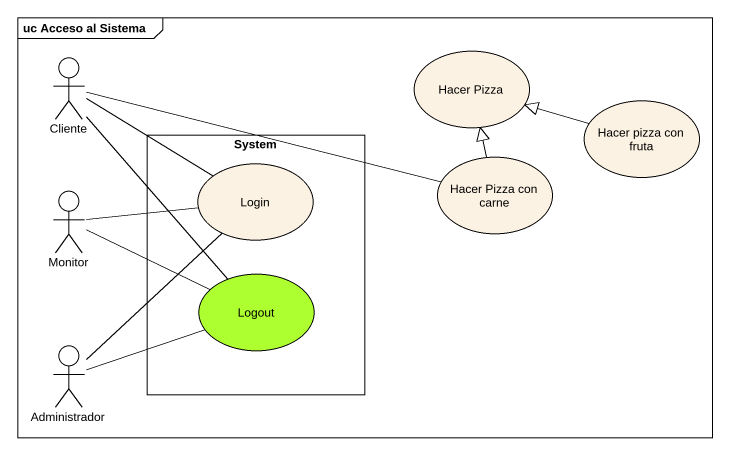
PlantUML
@startuml
mainframe uc Acceso al Sistema
actor Cliente
usecase "Hacer Pizza" as Hacer_Pizza
rectangle System {
  usecase Login
  usecase Logout #ADFF2F
}
usecase "Hacer pizza con fruta" as Hacer_pizza_con_fruta
actor Monitor
usecase "Hacer Pizza con carne" as Hacer_Pizza_con_carne
actor Administrador
Cliente -right- Login
Cliente -- Logout
Hacer_pizza_con_fruta -left-|> Hacer_Pizza
Monitor -right- Login
Monitor -right- Logout
Hacer_Pizza_con_carne -left- Cliente
Hacer_Pizza_con_carne -up-|> Hacer_Pizza
Administrador -up- Login
Administrador -right- Logout
@enduml
